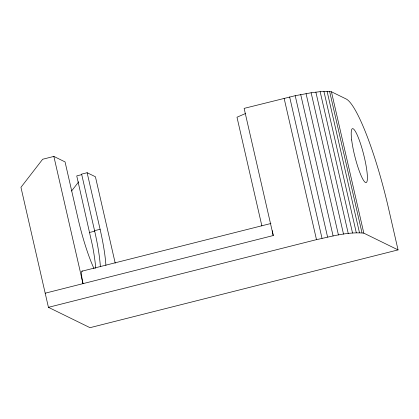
<?xml version="1.0" encoding="UTF-8"?>
<svg xmlns="http://www.w3.org/2000/svg" width="419" height="419" viewBox="0 0 419 419"><rect width="100%" height="100%" fill="white"/><g stroke="black" fill="none" stroke-linecap="round" stroke-linejoin="round"><path stroke-width="0.63" d="M71.586 191.006L78.693 181.815M245.691 113.439L236.986 117.226L261.88 225.925M93.997 268.574A58.54 9.475 75.8 0 1 78.002 218.456L65.055 161.912L53.862 156.418L42.659 159.251L20.95 187.33L48.431 307.326L89.996 327.679L398.05 249.902L388.539 208.363A103.346 16.729 75.8 0 0 346.167 98.984L331.439 91.782L327.098 91.321L320.158 91.656L311.139 92.767L295.201 95.7L244.125 108.38L273.246 235.546L45.194 293.195M115.215 263.169L95.422 176.76L87.136 172.728L81.616 174.121L94.574 230.67A58.54 9.475 75.8 0 1 100.377 266.772M81.721 174.634L76.74 175.891L92.625 246.272A62.635 10.14 75.8 0 1 95.757 268.354M94.574 230.67L100.094 229.272L87.136 172.728M89.697 232.44L94.678 231.183M81.941 271.198L270.931 223.484M48.431 307.326L316.492 239.647C331.984 236.347 347.859 231.665 363.818 233.147L398.05 249.902M331.439 91.782L363.818 233.147M329.617 91.452L361.995 232.817M327.098 91.321L359.471 232.686M323.924 91.389L356.302 232.755M320.158 91.656L352.536 233.022M315.874 92.117L348.247 233.483M311.139 92.767L343.517 234.132M306.053 93.594L338.432 234.959M300.711 94.574L333.089 235.939M295.201 95.7L327.579 237.065M289.639 96.941L322.012 238.306M284.113 98.282L316.492 239.647M53.862 156.418L83.004 283.642A14.393 2.331 75.8 0 1 82.533 271.067M273.246 235.546A14.393 2.331 75.8 0 1 272.303 230.717M100.094 229.272A58.54 9.475 75.8 0 1 105.902 265.379M351.672 139.962A27.806 4.499 75.8 0 0 365.441 182.475A27.806 4.499 75.8 0 0 360.759 144.408A27.806 4.499 75.8 0 0 351.672 139.962"/></g></svg>
